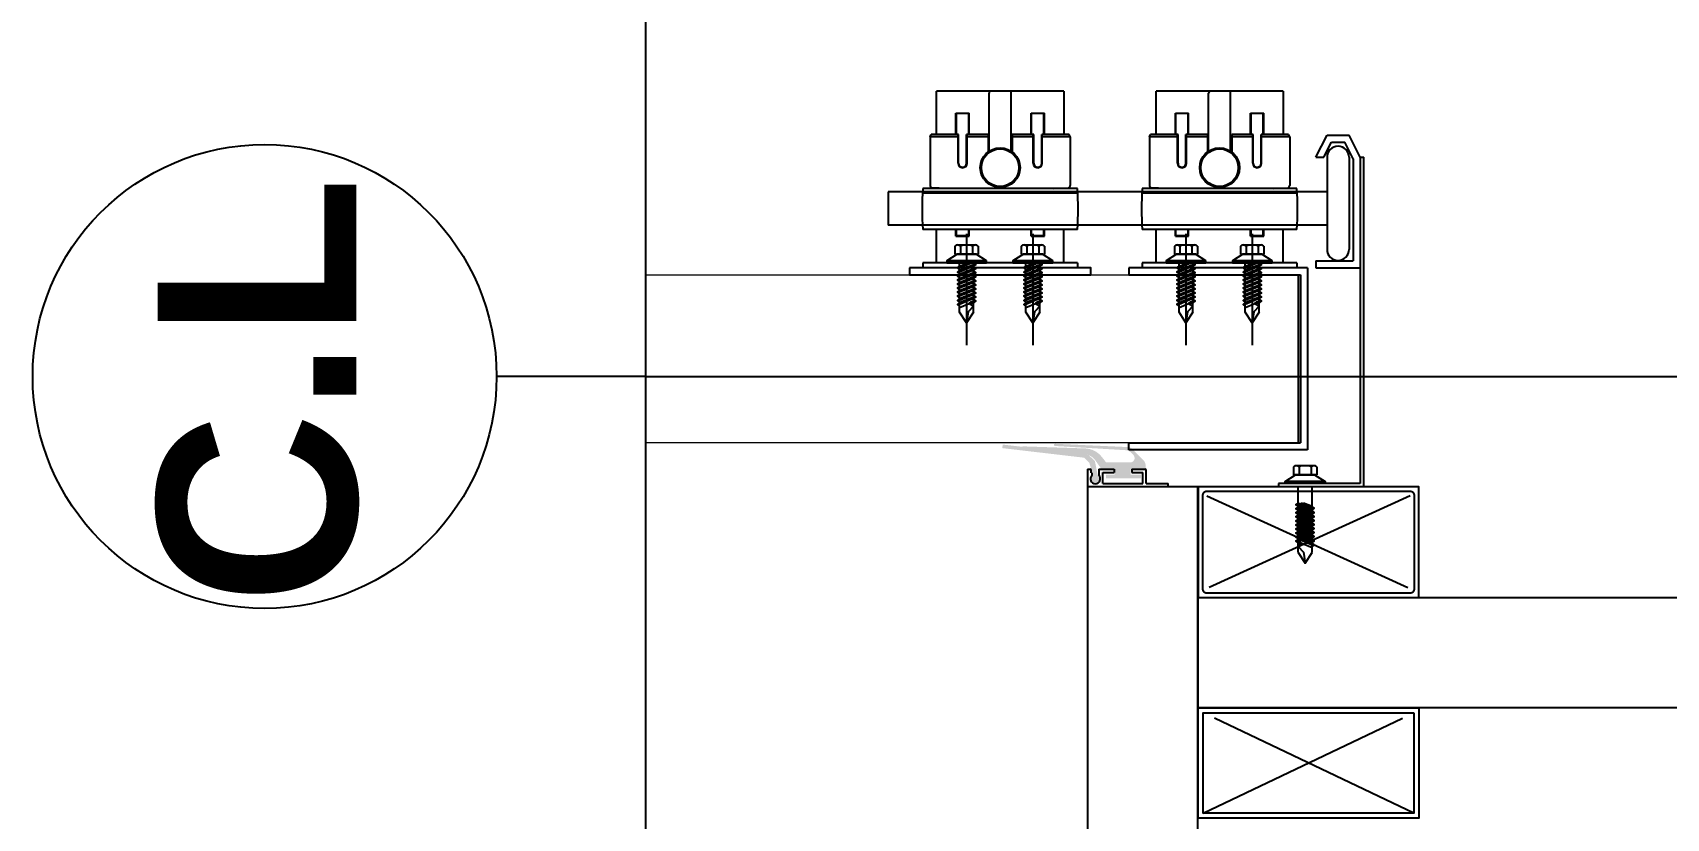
# Model space of a CAD drawing. Extents: x 300 to 49993, y 307 to 8617.
# Drawn here: x 28453 to 29192, y 1377 to 1733 of the extents above; entities that cross this region are included whole.
import ezdxf

# ---------------------------------------------------------------- set-up
doc = ezdxf.new("R2010")
doc.units = 0
doc.header["$LTSCALE"] = 400
doc.header["$MEASUREMENT"] = 0
for name, pattern in [('CEN', [62, 60, -1, 0, -1]), ('HID', [0.5, 0.25, -0.25]), ('XR-평면도$0$HID', [2, 1.1, -0.9]), ('XR-평면도$0$HIDDEN', [0.375, 0.25, -0.125])]:
    doc.linetypes.add(name, pattern=pattern)
for name, color, linetype in [('$RECOVER_210316183841-0', 7, 'CONTINUOUS'), ('0DOOR', 4, 'CONTINUOUS'), ('0OPEN', 1, 'HID'), ('0PANL', 6, 'CONTINUOUS'), ('0STL', 3, 'CONTINUOUS'), ('CEN', 1, 'CEN'), ('SYM', 7, 'CONTINUOUS')]:
    doc.layers.add(name, color=color, linetype=linetype)
doc.layers.add('K', color=161, linetype='CONTINUOUS', plot=False)
doc.styles.add('2020음성 1차', font='나눔고딕Bold.ttf')

# ---------------------------------------------------------------- blocks, each defined once
blk = doc.blocks.new('XR-평면도$0$$0$A$C3B9B04BD')
at = {"layer": '0OPEN'}
for p, q in [((47.7, -47.7), (2.3, 47.7)), ((47.7, 47.7), (2.3, -47.7))]:
    blk.add_line(p, q, dxfattribs=at)
at = {"layer": '0STL'}
for points in [[(0, -50), (50, -50), (50, 50), (0, 50)], [(2.3, -47.7), (47.7, -47.7), (47.7, 47.7), (2.3, 47.7)]]:
    blk.add_lwpolyline(points, close=True, dxfattribs=at)
blk = doc.blocks.new('XR-평면도$0$COLDSEAL')
at = {"layer": '0DOOR', "true_color": 0x939598}
h = blk.add_hatch(color=252, dxfattribs=at)
edge = h.paths.add_edge_path()
edge.add_line((33005235.45, -18005071.64), (33005235.29, -18005073.25))
edge.add_line((33005235.29, -18005073.25), (33005197.14, -18005068.92))
edge.add_arc((33005197.25, -18005067.93), 1, 226.91465, 263.53256, ccw=False)
edge.add_line((33005196.57, -18005068.66), (33005193.76, -18005066.04))
edge.add_arc((33005194.45, -18005065.31), 1, 190.8667, 226.91465, ccw=False)
edge.add_line((33005193.46, -18005065.49), (33005192.37, -18005059.8))
edge.add_arc((33005191.39, -18005059.99), 1, 10.8667, 49.21638)
edge.add_arc((33005193.35, -18005057.71), 2, 311.48591, 229.21638, ccw=False)
edge.add_line((33005194.67, -18005059.21), (33005194.93, -18005061.38))
edge.add_line((33005194.93, -18005061.38), (33005196.01, -18005064.78))
edge.add_arc((33005196.96, -18005064.47), 1, 197.71665, 223.78523)
edge.add_line((33005196.24, -18005065.16), (33005198.03, -18005067.02))
edge.add_arc((33005198.75, -18005066.33), 1, 223.78523, 263.31023)
edge.add_line((33005198.63, -18005067.33), (33005235.45, -18005071.64))
for points in [[(33005170.6, -18005063.93, 0.197399), (33005171.46, -18005066.04), (33005176.59, -18005071.22, 0.18871), (33005178.59, -18005072.11), (33005184.77, -18005072.39), (33005184.83, -18005071.02), (33005179.31, -18005070.69, -0.18871), (33005177.33, -18005069.77), (33005175.96, -18005068.35, -0.615818), (33005177.57, -18005065.16), (33005181.37, -18005065.16), (33005181.37, -18005062.16), (33005176.6, -18005062.16), (33005170.6, -18005062.16)], [(33005188.56, -18005057.98), (33005172.62, -18005057.98), (33005172.62, -18005059.66), (33005177.27, -18005059.66), (33005177.27, -18005062.16), (33005184.6, -18005062.16), (33005184.6, -18005059.66), (33005188.56, -18005059.66)], [(33005181.37, -18005065.16), (33005181.37, -18005062.16), (33005184.6, -18005062.16), (33005190.6, -18005062.16), (33005193.18, -18005065.9, 0.221798), (33005198.29, -18005068.9), (33005226.13, -18005071.52, -0.890519), (33005226.02, -18005072.46, -0.090217), (33005225.85, -18005072.43), (33005197.95, -18005071.5, -0.221798), (33005190.41, -18005067.67), (33005188.83, -18005065.65, 0.266432), (33005187.96, -18005065.16)], [(33005211.75, -18005072.63), (33005179.31, -18005070.69, -0.18343), (33005177.37, -18005069.82, 0.18343), (33005179.31, -18005070.69), (33005184.83, -18005071.02), (33005184.77, -18005072.39), (33005211.58, -18005073.6, 0.984406), (33005211.74, -18005072.63, -0.000575)]]:
    blk.add_hatch(color=252, dxfattribs=at).paths.add_polyline_path(points)
at = {"layer": '0DOOR', "color": 252, "true_color": 0x939598}
for p, q in [((33005160.38, -18005054.08), (33005196.88, -18005054.08)), ((33005160.38, -18005054.08), (33005160.38, -18005055.58)), ((33005170.38, -18005055.58), (33005160.38, -18005055.58)), ((33005170.38, -18005055.58), (33005170.38, -18005061.58)), ((33005189.88, -18005055.58), (33005171.88, -18005055.58)), ((33005171.88, -18005055.58), (33005171.88, -18005060.58)), ((33005174.93, -18005054.08), (33005196.88, -18005054.08)), ((33005189.88, -18005055.58), (33005189.88, -18005060.58)), ((33005189.88, -18005055.58), (33005189.88, -18005060.58)), ((33005196.88, -18005062.08), (33005196.88, -18005054.08)), ((33005176.88, -18005062.08), (33005170.88, -18005062.08)), ((33005176.88, -18005060.58), (33005171.88, -18005060.58)), ((33005176.88, -18005062.08), (33005176.88, -18005060.58)), ((33005184.88, -18005062.08), (33005184.88, -18005060.58)), ((33005189.88, -18005060.58), (33005184.88, -18005060.58)), ((33005191.78, -18005062.08), (33005184.88, -18005062.08)), ((33005191.78, -18005062.08), (33005191.78, -18005059.36)), ((33005194.88, -18005060.48), (33005194.88, -18005059.36)), ((33005194.88, -18005060.48), (33005194.88, -18005059.36)), ((33005195.28, -18005060.48), (33005194.88, -18005060.48)), ((33005195.28, -18005060.48), (33005194.88, -18005060.48)), ((33005195.28, -18005060.48), (33005195.28, -18005061.58)), ((33005196.88, -18005062.08), (33005195.78, -18005062.08))]:
    blk.add_line(p, q, dxfattribs=at)
for centre, radius, start, end in [((33005193.33, -18005057.73), 2.25, 313.54222, 226.45778), ((33005170.88, -18005061.58), 0.5, 180, 270), ((33005195.78, -18005061.58), 0.5, 180, 270), ((33005195.78, -18005061.58), 0.5, 180, 270)]:
    blk.add_arc(centre, radius, start, end, dxfattribs=at)

msp = doc.modelspace()

# ---------------------------------------------------------------- linework, layer by layer
at = {"layer": '0DOOR', "color": 7}
for p, q in [((28861.84, 1686.74), (28861.84, 1706.44)), ((28919.34, 1706.44), (28861.84, 1706.44)), ((28919.34, 1706.44), (28919.34, 1686.74)), ((28961.15, 1686.74), (28961.15, 1706.44)), ((29018.65, 1706.44), (28961.15, 1706.44)), ((29018.65, 1706.44), (29018.65, 1686.74)), ((28858.84, 1685.74), (28859.31, 1686.74)), ((28871.79, 1686.74), (28859.31, 1686.74)), ((28885.09, 1686.74), (28875.39, 1686.74)), ((28885.09, 1686.74), (28885.09, 1678.86)), ((28896.09, 1686.74), (28896.09, 1678.86)), ((28905.79, 1686.74), (28896.09, 1686.74)), ((28921.87, 1686.74), (28909.39, 1686.74)), ((28922.34, 1685.74), (28921.87, 1686.74)), ((28958.15, 1685.74), (28958.62, 1686.74)), ((28971.1, 1686.74), (28958.62, 1686.74)), ((28984.4, 1686.74), (28974.7, 1686.74)), ((28984.4, 1686.74), (28984.4, 1678.86)), ((28995.4, 1686.74), (28995.4, 1678.86)), ((29005.1, 1686.74), (28995.4, 1686.74)), ((29021.18, 1686.74), (29008.7, 1686.74)), ((29021.65, 1685.74), (29021.18, 1686.74)), ((28858.84, 1685.74), (28858.84, 1663.65)), ((28871.79, 1685.74), (28858.84, 1685.74)), ((28885.09, 1685.74), (28875.39, 1685.74)), ((28905.79, 1685.74), (28896.09, 1685.74)), ((28922.34, 1685.74), (28909.39, 1685.74)), ((28922.34, 1685.74), (28922.34, 1663.65)), ((28958.15, 1685.74), (28958.15, 1663.65)), ((28971.1, 1685.74), (28958.15, 1685.74)), ((28984.4, 1685.74), (28974.7, 1685.74)), ((29005.1, 1685.74), (28995.4, 1685.74)), ((29021.65, 1685.74), (29008.7, 1685.74)), ((29021.65, 1685.74), (29021.65, 1663.65)), ((28925.59, 1662.24), (28855.59, 1662.24)), ((28866.26, 1662.24), (28859.59, 1662.68)), ((28861.84, 1662.36), (28861.84, 1662.24)), ((28914.92, 1662.24), (28921.58, 1662.68)), ((28919.34, 1662.36), (28919.34, 1662.24)), ((29024.9, 1662.24), (28954.9, 1662.24)), ((28965.57, 1662.24), (28958.9, 1662.68)), ((28961.15, 1662.36), (28961.15, 1662.24)), ((29014.23, 1662.24), (29020.89, 1662.68)), ((29018.65, 1662.36), (29018.65, 1662.24)), ((28925.59, 1643.74), (28855.59, 1643.74)), ((28861.84, 1628.74), (28861.84, 1643.74)), ((28919.34, 1628.74), (28919.34, 1643.74)), ((29024.9, 1643.74), (28954.9, 1643.74)), ((28961.15, 1628.74), (28961.15, 1643.74)), ((29018.65, 1628.74), (29018.65, 1643.74)), ((28925.59, 1628.74), (28855.59, 1628.74)), ((28855.59, 1628.74), (28855.59, 1626.44)), ((28925.59, 1628.74), (28925.59, 1626.44)), ((29024.9, 1628.74), (28954.9, 1628.74)), ((28954.9, 1628.74), (28954.9, 1626.44)), ((29024.9, 1628.74), (29024.9, 1626.44)), ((28925.59, 1626.44), (28855.59, 1626.44)), ((29024.9, 1626.44), (28954.9, 1626.44))]:
    msp.add_line(p, q, dxfattribs=at)
at = {"layer": '0DOOR', "color": 0}
for p, q in [((28885.59, 1679.22), (28885.59, 1705.44)), ((28894.59, 1706.44), (28886.59, 1706.44)), ((28895.59, 1679.22), (28895.59, 1705.44)), ((28984.9, 1679.22), (28984.9, 1705.44)), ((28993.9, 1706.44), (28985.9, 1706.44)), ((28994.9, 1679.22), (28994.9, 1705.44))]:
    msp.add_line(p, q, dxfattribs=at)
at = {"layer": '0DOOR', "color": 1, "linetype": 'XR-평면도$0$HID'}
for p, q in [((28870.59, 1686.74), (28870.59, 1696.44)), ((28870.59, 1696.44), (28876.59, 1696.44)), ((28870.84, 1686.74), (28870.84, 1696.19)), ((28876.34, 1696.19), (28870.84, 1696.19)), ((28876.34, 1686.74), (28876.34, 1696.19)), ((28876.59, 1686.74), (28876.59, 1696.44)), ((28904.59, 1686.74), (28904.59, 1696.44)), ((28904.59, 1696.44), (28910.59, 1696.44)), ((28904.84, 1686.74), (28904.84, 1696.19)), ((28910.34, 1696.19), (28904.84, 1696.19)), ((28910.34, 1686.74), (28910.34, 1696.19)), ((28910.59, 1686.74), (28910.59, 1696.44)), ((28969.9, 1686.74), (28969.9, 1696.44)), ((28969.9, 1696.44), (28975.9, 1696.44)), ((28970.15, 1686.74), (28970.15, 1696.19)), ((28975.65, 1696.19), (28970.15, 1696.19)), ((28975.65, 1686.74), (28975.65, 1696.19)), ((28975.9, 1686.74), (28975.9, 1696.44)), ((29003.9, 1686.74), (29003.9, 1696.44)), ((29003.9, 1696.44), (29009.9, 1696.44)), ((29004.15, 1686.74), (29004.15, 1696.19)), ((29009.65, 1696.19), (29004.15, 1696.19)), ((29009.65, 1686.74), (29009.65, 1696.19)), ((29009.9, 1686.74), (29009.9, 1696.44)), ((28925.71, 1660.24), (28855.46, 1660.24)), ((29025.02, 1660.24), (28954.78, 1660.24)), ((28925.71, 1645.74), (28855.46, 1645.74)), ((28870.59, 1640.74), (28870.59, 1643.74)), ((28870.84, 1640.99), (28870.84, 1643.74)), ((28876.34, 1640.99), (28876.34, 1643.74)), ((28876.59, 1640.74), (28876.59, 1643.74)), ((28904.59, 1640.74), (28904.59, 1643.74)), ((28904.84, 1640.99), (28904.84, 1643.74)), ((28910.34, 1640.99), (28910.34, 1643.74)), ((28910.59, 1640.74), (28910.59, 1643.74)), ((29025.02, 1645.74), (28954.78, 1645.74)), ((28969.9, 1640.74), (28969.9, 1643.74)), ((28970.15, 1640.99), (28970.15, 1643.74)), ((28975.65, 1640.99), (28975.65, 1643.74)), ((28975.9, 1640.74), (28975.9, 1643.74)), ((29003.9, 1640.74), (29003.9, 1643.74)), ((29004.15, 1640.99), (29004.15, 1643.74)), ((29009.65, 1640.99), (29009.65, 1643.74)), ((29009.9, 1640.74), (29009.9, 1643.74)), ((28870.59, 1640.74), (28876.59, 1640.74)), ((28870.84, 1640.99), (28876.34, 1640.99)), ((28904.59, 1640.74), (28910.59, 1640.74)), ((28904.84, 1640.99), (28910.34, 1640.99)), ((28969.9, 1640.74), (28975.9, 1640.74)), ((28970.15, 1640.99), (28975.65, 1640.99)), ((29003.9, 1640.74), (29009.9, 1640.74)), ((29004.15, 1640.99), (29009.65, 1640.99))]:
    msp.add_line(p, q, dxfattribs=at)
at = {"layer": '0DOOR', "color": 2}
for p, q in [((28871.59, 1673.74), (28871.59, 1686.74)), ((28871.79, 1673.74), (28871.79, 1686.74)), ((28875.39, 1673.74), (28875.39, 1686.74)), ((28875.59, 1673.74), (28875.59, 1686.74)), ((28905.59, 1673.74), (28905.59, 1686.74)), ((28905.79, 1673.74), (28905.79, 1686.74)), ((28909.39, 1673.74), (28909.39, 1686.74)), ((28909.59, 1673.74), (28909.59, 1686.74)), ((28970.9, 1673.74), (28970.9, 1686.74)), ((28971.1, 1673.74), (28971.1, 1686.74)), ((28974.7, 1673.74), (28974.7, 1686.74)), ((28974.9, 1673.74), (28974.9, 1686.74)), ((29004.9, 1673.74), (29004.9, 1686.74)), ((29005.1, 1673.74), (29005.1, 1686.74)), ((29008.7, 1673.74), (29008.7, 1686.74)), ((29008.9, 1673.74), (29008.9, 1686.74))]:
    msp.add_line(p, q, dxfattribs=at)
at = {"layer": '0DOOR', "color": 4}
for p, q in [((29038.55, 1676.44), (29038.55, 1634.74)), ((29048.55, 1676.44), (29048.55, 1634.74)), ((28855.49, 1660.74), (28839.92, 1660.74)), ((28839.92, 1660.74), (28839.92, 1645.74)), ((28954.8, 1660.74), (28925.68, 1660.74)), ((29038.55, 1660.74), (29024.99, 1660.74)), ((28855.46, 1645.74), (28839.92, 1645.74)), ((28954.78, 1645.74), (28925.71, 1645.74)), ((29038.55, 1645.74), (29025.02, 1645.74)), ((29025.55, 1623.24), (29025.55, 1547.24))]:
    msp.add_line(p, q, dxfattribs=at)
at = {"layer": '0DOOR', "color": 3, "linetype": 'XR-평면도$0$HIDDEN'}
for p, q in [((28925.68, 1660.74), (28855.49, 1660.74)), ((29024.99, 1660.74), (28954.8, 1660.74)), ((28925.71, 1645.74), (28855.46, 1645.74)), ((29025.02, 1645.74), (28954.78, 1645.74))]:
    msp.add_line(p, q, dxfattribs=at)
at = {"layer": '0DOOR'}
for p, q in [((28875.39, 1641.74), (28875.39, 1591.39)), ((28905.39, 1641.74), (28905.39, 1591.39)), ((28974.7, 1641.74), (28974.7, 1591.39)), ((29004.7, 1641.74), (29004.7, 1591.39)), ((28870.14, 1636.24), (28870.14, 1632.54)), ((28871.32, 1636.74), (28879.46, 1636.74)), ((28872.67, 1636.24), (28872.67, 1632.54)), ((28878.1, 1636.24), (28878.1, 1632.54)), ((28880.64, 1636.24), (28880.64, 1632.54)), ((28900.14, 1636.24), (28900.14, 1632.54)), ((28901.32, 1636.74), (28909.46, 1636.74)), ((28902.67, 1636.24), (28902.67, 1632.54)), ((28908.1, 1636.24), (28908.1, 1632.54)), ((28910.64, 1636.24), (28910.64, 1632.54)), ((28969.45, 1636.24), (28969.45, 1632.54)), ((28970.63, 1636.74), (28978.77, 1636.74)), ((28971.98, 1636.24), (28971.98, 1632.54)), ((28977.41, 1636.24), (28977.41, 1632.54)), ((28979.95, 1636.24), (28979.95, 1632.54)), ((28999.45, 1636.24), (28999.45, 1632.54)), ((29000.63, 1636.74), (29008.77, 1636.74)), ((29001.98, 1636.24), (29001.98, 1632.54)), ((29007.41, 1636.24), (29007.41, 1632.54)), ((29009.95, 1636.24), (29009.95, 1632.54)), ((28870.14, 1632.54), (28880.64, 1632.54)), ((28872.24, 1627.15), (28872.24, 1628.74)), ((28878.54, 1627.93), (28878.54, 1628.74)), ((28878.54, 1626.09), (28878.54, 1627.12)), ((28900.14, 1632.54), (28910.64, 1632.54)), ((28902.24, 1627.15), (28902.24, 1628.74)), ((28908.54, 1627.93), (28908.54, 1628.74)), ((28908.54, 1626.09), (28908.54, 1627.12)), ((28969.45, 1632.54), (28979.95, 1632.54)), ((28971.55, 1627.15), (28971.55, 1628.74)), ((28977.85, 1627.93), (28977.85, 1628.74)), ((28977.85, 1626.09), (28977.85, 1627.12)), ((28999.45, 1632.54), (29009.95, 1632.54)), ((29001.55, 1627.15), (29001.55, 1628.74)), ((29007.85, 1627.93), (29007.85, 1628.74)), ((29007.85, 1626.09), (29007.85, 1627.12)), ((28872.24, 1625.31), (28872.24, 1626.34)), ((28872.24, 1623.48), (28872.24, 1624.51)), ((28872.24, 1621.65), (28872.24, 1622.67)), ((28872.24, 1619.81), (28872.24, 1620.84)), ((28878.54, 1624.26), (28878.54, 1625.29)), ((28878.54, 1622.43), (28878.54, 1623.46)), ((28878.54, 1620.59), (28878.54, 1621.62)), ((28878.54, 1618.76), (28878.54, 1619.79)), ((28902.24, 1625.31), (28902.24, 1626.34)), ((28902.24, 1623.48), (28902.24, 1624.51)), ((28902.24, 1621.65), (28902.24, 1622.67)), ((28902.24, 1619.81), (28902.24, 1620.84)), ((28908.54, 1624.26), (28908.54, 1625.29)), ((28908.54, 1622.43), (28908.54, 1623.46)), ((28908.54, 1620.59), (28908.54, 1621.62)), ((28908.54, 1618.76), (28908.54, 1619.79)), ((28971.55, 1625.31), (28971.55, 1626.34)), ((28971.55, 1623.48), (28971.55, 1624.51)), ((28971.55, 1621.65), (28971.55, 1622.67)), ((28971.55, 1619.81), (28971.55, 1620.84)), ((28977.85, 1624.26), (28977.85, 1625.29)), ((28977.85, 1622.43), (28977.85, 1623.46)), ((28977.85, 1620.59), (28977.85, 1621.62)), ((28977.85, 1618.76), (28977.85, 1619.79)), ((29001.55, 1625.31), (29001.55, 1626.34)), ((29001.55, 1623.48), (29001.55, 1624.51)), ((29001.55, 1621.65), (29001.55, 1622.67)), ((29001.55, 1619.81), (29001.55, 1620.84)), ((29007.85, 1624.26), (29007.85, 1625.29)), ((29007.85, 1622.43), (29007.85, 1623.46)), ((29007.85, 1620.59), (29007.85, 1621.62)), ((29007.85, 1618.76), (29007.85, 1619.79)), ((28872.24, 1617.98), (28872.24, 1619.01)), ((28872.24, 1616.15), (28872.24, 1617.18)), ((28872.24, 1614.31), (28872.24, 1615.34)), ((28872.24, 1612.48), (28872.24, 1613.51)), ((28878.54, 1616.93), (28878.54, 1617.96)), ((28878.54, 1615.09), (28878.54, 1616.12)), ((28878.54, 1613.26), (28878.54, 1614.29)), ((28878.54, 1611.43), (28878.54, 1612.46)), ((28902.24, 1617.98), (28902.24, 1619.01)), ((28902.24, 1616.15), (28902.24, 1617.18)), ((28902.24, 1614.31), (28902.24, 1615.34)), ((28902.24, 1612.48), (28902.24, 1613.51)), ((28908.54, 1616.93), (28908.54, 1617.96)), ((28908.54, 1615.09), (28908.54, 1616.12)), ((28908.54, 1613.26), (28908.54, 1614.29)), ((28908.54, 1611.43), (28908.54, 1612.46)), ((28971.55, 1617.98), (28971.55, 1619.01)), ((28971.55, 1616.15), (28971.55, 1617.18)), ((28971.55, 1614.31), (28971.55, 1615.34)), ((28971.55, 1612.48), (28971.55, 1613.51)), ((28977.85, 1616.93), (28977.85, 1617.96)), ((28977.85, 1615.09), (28977.85, 1616.12)), ((28977.85, 1613.26), (28977.85, 1614.29)), ((28977.85, 1611.43), (28977.85, 1612.46)), ((29001.55, 1617.98), (29001.55, 1619.01)), ((29001.55, 1616.15), (29001.55, 1617.18)), ((29001.55, 1614.31), (29001.55, 1615.34)), ((29001.55, 1612.48), (29001.55, 1613.51)), ((29007.85, 1616.93), (29007.85, 1617.96)), ((29007.85, 1615.09), (29007.85, 1616.12)), ((29007.85, 1613.26), (29007.85, 1614.29)), ((29007.85, 1611.43), (29007.85, 1612.46)), ((28872.24, 1610.65), (28872.24, 1611.68)), ((28872.24, 1606.37), (28872.24, 1609.84)), ((28878.54, 1606.37), (28878.54, 1610.62)), ((28902.24, 1610.65), (28902.24, 1611.68)), ((28902.24, 1606.37), (28902.24, 1609.84)), ((28908.54, 1606.37), (28908.54, 1610.62)), ((28971.55, 1610.65), (28971.55, 1611.68)), ((28971.55, 1606.37), (28971.55, 1609.84)), ((28977.85, 1606.37), (28977.85, 1610.62)), ((29001.55, 1610.65), (29001.55, 1611.68)), ((29001.55, 1606.37), (29001.55, 1609.84)), ((29007.85, 1606.37), (29007.85, 1610.62)), ((29023.4, 1536.34), (29023.4, 1532.64)), ((29033.9, 1532.64), (29023.4, 1532.64)), ((29032.72, 1536.84), (29024.58, 1536.84)), ((29025.93, 1536.34), (29025.93, 1532.64)), ((29031.36, 1536.34), (29031.36, 1532.64)), ((29033.9, 1536.34), (29033.9, 1532.64)), ((29025.5, 1519.15), (29025.5, 1527.24)), ((29031.8, 1518.37), (29031.8, 1527.24)), ((29025.5, 1517.31), (29025.5, 1518.34)), ((29025.5, 1515.48), (29025.5, 1516.51)), ((29031.8, 1516.53), (29031.8, 1517.56)), ((29025.5, 1513.65), (29025.5, 1514.68)), ((29025.5, 1511.81), (29025.5, 1512.84)), ((29025.5, 1509.98), (29025.5, 1511.01)), ((29025.5, 1508.15), (29025.5, 1509.18)), ((29031.8, 1514.7), (29031.8, 1515.73)), ((29031.8, 1512.87), (29031.8, 1513.9)), ((29031.8, 1511.03), (29031.8, 1512.06)), ((29031.8, 1509.2), (29031.8, 1510.23)), ((29025.5, 1506.32), (29025.5, 1507.34)), ((29025.5, 1504.48), (29025.5, 1505.51)), ((29025.5, 1502.65), (29025.5, 1503.68)), ((29025.5, 1497.59), (29025.5, 1501.85)), ((29031.8, 1507.37), (29031.8, 1508.4)), ((29031.8, 1505.54), (29031.8, 1506.56)), ((29031.8, 1503.7), (29031.8, 1504.73)), ((29031.8, 1501.87), (29031.8, 1502.9)), ((29031.8, 1497.59), (29031.8, 1501.07))]:
    msp.add_line(p, q, dxfattribs=at)
at = {"layer": '0DOOR', "color": 10}
for p, q in [((28871.24, 1626.34), (28877.14, 1628.74)), ((28871.24, 1624.51), (28879.54, 1627.93)), ((28871.24, 1624.51), (28879.54, 1627.93)), ((28901.24, 1626.34), (28907.14, 1628.74)), ((28901.24, 1624.51), (28909.54, 1627.93)), ((28901.24, 1624.51), (28909.54, 1627.93)), ((28970.55, 1626.34), (28976.45, 1628.74)), ((28970.55, 1624.51), (28978.85, 1627.93)), ((28970.55, 1624.51), (28978.85, 1627.93)), ((29000.55, 1626.34), (29006.45, 1628.74)), ((29000.55, 1624.51), (29008.85, 1627.93)), ((29000.55, 1624.51), (29008.85, 1627.93)), ((28871.24, 1622.67), (28879.54, 1626.09)), ((28871.24, 1622.67), (28879.54, 1626.09)), ((28871.24, 1620.84), (28879.54, 1624.26)), ((28871.24, 1620.84), (28879.54, 1624.26)), ((28871.24, 1619.01), (28879.54, 1622.43)), ((28871.24, 1619.01), (28879.54, 1622.43)), ((28871.24, 1617.18), (28879.54, 1620.59)), ((28871.24, 1617.18), (28879.54, 1620.59)), ((28901.24, 1622.67), (28909.54, 1626.09)), ((28901.24, 1622.67), (28909.54, 1626.09)), ((28901.24, 1620.84), (28909.54, 1624.26)), ((28901.24, 1620.84), (28909.54, 1624.26)), ((28901.24, 1619.01), (28909.54, 1622.43)), ((28901.24, 1619.01), (28909.54, 1622.43)), ((28901.24, 1617.18), (28909.54, 1620.59)), ((28901.24, 1617.18), (28909.54, 1620.59)), ((28970.55, 1622.67), (28978.85, 1626.09)), ((28970.55, 1622.67), (28978.85, 1626.09)), ((28970.55, 1620.84), (28978.85, 1624.26)), ((28970.55, 1620.84), (28978.85, 1624.26)), ((28970.55, 1619.01), (28978.85, 1622.43)), ((28970.55, 1619.01), (28978.85, 1622.43)), ((28970.55, 1617.18), (28978.85, 1620.59)), ((28970.55, 1617.18), (28978.85, 1620.59)), ((29000.55, 1622.67), (29008.85, 1626.09)), ((29000.55, 1622.67), (29008.85, 1626.09)), ((29000.55, 1620.84), (29008.85, 1624.26)), ((29000.55, 1620.84), (29008.85, 1624.26)), ((29000.55, 1619.01), (29008.85, 1622.43)), ((29000.55, 1619.01), (29008.85, 1622.43)), ((29000.55, 1617.18), (29008.85, 1620.59)), ((29000.55, 1617.18), (29008.85, 1620.59)), ((28871.24, 1615.34), (28879.54, 1618.76)), ((28871.24, 1615.34), (28879.54, 1618.76)), ((28871.24, 1613.51), (28879.54, 1616.93)), ((28871.24, 1613.51), (28879.54, 1616.93)), ((28871.24, 1611.68), (28879.54, 1615.09)), ((28871.24, 1611.68), (28879.54, 1615.09)), ((28871.24, 1609.84), (28879.54, 1613.26)), ((28871.24, 1609.84), (28879.54, 1613.26)), ((28901.24, 1615.34), (28909.54, 1618.76)), ((28901.24, 1615.34), (28909.54, 1618.76)), ((28901.24, 1613.51), (28909.54, 1616.93)), ((28901.24, 1613.51), (28909.54, 1616.93)), ((28901.24, 1611.68), (28909.54, 1615.09)), ((28901.24, 1611.68), (28909.54, 1615.09)), ((28901.24, 1609.84), (28909.54, 1613.26)), ((28901.24, 1609.84), (28909.54, 1613.26)), ((28970.55, 1615.34), (28978.85, 1618.76)), ((28970.55, 1615.34), (28978.85, 1618.76)), ((28970.55, 1613.51), (28978.85, 1616.93)), ((28970.55, 1613.51), (28978.85, 1616.93)), ((28970.55, 1611.68), (28978.85, 1615.09)), ((28970.55, 1611.68), (28978.85, 1615.09)), ((28970.55, 1609.84), (28978.85, 1613.26)), ((28970.55, 1609.84), (28978.85, 1613.26)), ((29000.55, 1615.34), (29008.85, 1618.76)), ((29000.55, 1615.34), (29008.85, 1618.76)), ((29000.55, 1613.51), (29008.85, 1616.93)), ((29000.55, 1613.51), (29008.85, 1616.93)), ((29000.55, 1611.68), (29008.85, 1615.09)), ((29000.55, 1611.68), (29008.85, 1615.09)), ((29000.55, 1609.84), (29008.85, 1613.26)), ((29000.55, 1609.84), (29008.85, 1613.26)), ((28876.53, 1610.19), (28879.54, 1611.43)), ((28876.53, 1610.19), (28879.54, 1611.43)), ((28906.53, 1610.19), (28909.54, 1611.43)), ((28906.53, 1610.19), (28909.54, 1611.43)), ((28975.84, 1610.19), (28978.85, 1611.43)), ((28975.84, 1610.19), (28978.85, 1611.43)), ((29005.84, 1610.19), (29008.85, 1611.43)), ((29005.84, 1610.19), (29008.85, 1611.43)), ((29032.8, 1515.73), (29024.5, 1519.15)), ((29032.8, 1515.73), (29024.5, 1519.15)), ((29032.8, 1513.9), (29024.5, 1517.31)), ((29032.8, 1513.9), (29024.5, 1517.31)), ((29032.8, 1517.56), (29026.89, 1519.96)), ((29032.8, 1512.06), (29024.5, 1515.48)), ((29032.8, 1512.06), (29024.5, 1515.48)), ((29032.8, 1510.23), (29024.5, 1513.65)), ((29032.8, 1510.23), (29024.5, 1513.65)), ((29032.8, 1508.4), (29024.5, 1511.81)), ((29032.8, 1508.4), (29024.5, 1511.81)), ((29032.8, 1506.56), (29024.5, 1509.98)), ((29032.8, 1506.56), (29024.5, 1509.98)), ((29032.8, 1504.73), (29024.5, 1508.15)), ((29032.8, 1504.73), (29024.5, 1508.15)), ((29032.8, 1502.9), (29024.5, 1506.32)), ((29032.8, 1502.9), (29024.5, 1506.32)), ((29032.8, 1501.07), (29024.5, 1504.48)), ((29032.8, 1501.07), (29024.5, 1504.48)), ((29027.51, 1501.41), (29024.5, 1502.65)), ((29027.51, 1501.41), (29024.5, 1502.65))]:
    msp.add_line(p, q, dxfattribs=at)
at = {"layer": '0DOOR', "lineweight": 0}
for p, q in [((28730.14, 1623.24), (29025.55, 1623.24)), ((29025.55, 1547.24), (28730.14, 1547.24))]:
    msp.add_line(p, q, dxfattribs=at)
at = {"layer": '0DOOR', "elevation": 0}
for points in [[(28879.69, 1632.54), (28871.09, 1632.54), (28866.39, 1629.54), (28884.39, 1629.54)], [(28884.39, 1629.54), (28866.39, 1629.54), (28866.39, 1628.74), (28884.39, 1628.74)], [(28879.54, 1627.93), (28878.54, 1627.12), (28872.24, 1624.51), (28871.24, 1624.51), (28872.24, 1625.31), (28878.54, 1627.93)], [(28909.69, 1632.54), (28901.09, 1632.54), (28896.39, 1629.54), (28914.39, 1629.54)], [(28914.39, 1629.54), (28896.39, 1629.54), (28896.39, 1628.74), (28914.39, 1628.74)], [(28909.54, 1627.93), (28908.54, 1627.12), (28902.24, 1624.51), (28901.24, 1624.51), (28902.24, 1625.31), (28908.54, 1627.93)], [(28979, 1632.54), (28970.4, 1632.54), (28965.7, 1629.54), (28983.7, 1629.54)], [(28983.7, 1629.54), (28965.7, 1629.54), (28965.7, 1628.74), (28983.7, 1628.74)], [(28978.85, 1627.93), (28977.85, 1627.12), (28971.55, 1624.51), (28970.55, 1624.51), (28971.55, 1625.31), (28977.85, 1627.93)], [(29009, 1632.54), (29000.4, 1632.54), (28995.7, 1629.54), (29013.7, 1629.54)], [(29013.7, 1629.54), (28995.7, 1629.54), (28995.7, 1628.74), (29013.7, 1628.74)], [(29008.85, 1627.93), (29007.85, 1627.12), (29001.55, 1624.51), (29000.55, 1624.51), (29001.55, 1625.31), (29007.85, 1627.93)], [(28879.54, 1626.09), (28878.54, 1625.29), (28872.24, 1622.67), (28871.24, 1622.67), (28872.24, 1623.48), (28878.54, 1626.09)], [(28879.54, 1624.26), (28878.54, 1623.46), (28872.24, 1620.84), (28871.24, 1620.84), (28872.24, 1621.65), (28878.54, 1624.26)], [(28879.54, 1622.43), (28878.54, 1621.62), (28872.24, 1619.01), (28871.24, 1619.01), (28872.24, 1619.81), (28878.54, 1622.43)], [(28879.54, 1620.59), (28878.54, 1619.79), (28872.24, 1617.18), (28871.24, 1617.18), (28872.24, 1617.98), (28878.54, 1620.59)], [(28909.54, 1626.09), (28908.54, 1625.29), (28902.24, 1622.67), (28901.24, 1622.67), (28902.24, 1623.48), (28908.54, 1626.09)], [(28909.54, 1624.26), (28908.54, 1623.46), (28902.24, 1620.84), (28901.24, 1620.84), (28902.24, 1621.65), (28908.54, 1624.26)], [(28909.54, 1622.43), (28908.54, 1621.62), (28902.24, 1619.01), (28901.24, 1619.01), (28902.24, 1619.81), (28908.54, 1622.43)], [(28909.54, 1620.59), (28908.54, 1619.79), (28902.24, 1617.18), (28901.24, 1617.18), (28902.24, 1617.98), (28908.54, 1620.59)], [(28978.85, 1626.09), (28977.85, 1625.29), (28971.55, 1622.67), (28970.55, 1622.67), (28971.55, 1623.48), (28977.85, 1626.09)], [(28978.85, 1624.26), (28977.85, 1623.46), (28971.55, 1620.84), (28970.55, 1620.84), (28971.55, 1621.65), (28977.85, 1624.26)], [(28978.85, 1622.43), (28977.85, 1621.62), (28971.55, 1619.01), (28970.55, 1619.01), (28971.55, 1619.81), (28977.85, 1622.43)], [(28978.85, 1620.59), (28977.85, 1619.79), (28971.55, 1617.18), (28970.55, 1617.18), (28971.55, 1617.98), (28977.85, 1620.59)], [(29008.85, 1626.09), (29007.85, 1625.29), (29001.55, 1622.67), (29000.55, 1622.67), (29001.55, 1623.48), (29007.85, 1626.09)], [(29008.85, 1624.26), (29007.85, 1623.46), (29001.55, 1620.84), (29000.55, 1620.84), (29001.55, 1621.65), (29007.85, 1624.26)], [(29008.85, 1622.43), (29007.85, 1621.62), (29001.55, 1619.01), (29000.55, 1619.01), (29001.55, 1619.81), (29007.85, 1622.43)], [(29008.85, 1620.59), (29007.85, 1619.79), (29001.55, 1617.18), (29000.55, 1617.18), (29001.55, 1617.98), (29007.85, 1620.59)], [(28879.54, 1618.76), (28878.54, 1617.96), (28872.24, 1615.34), (28871.24, 1615.34), (28872.24, 1616.15), (28878.54, 1618.76)], [(28879.54, 1616.93), (28878.54, 1616.12), (28872.24, 1613.51), (28871.24, 1613.51), (28872.24, 1614.31), (28878.54, 1616.93)], [(28879.54, 1615.09), (28878.54, 1614.29), (28872.24, 1611.68), (28871.24, 1611.68), (28872.24, 1612.48), (28878.54, 1615.09)], [(28879.54, 1613.26), (28878.54, 1612.46), (28872.24, 1609.84), (28871.24, 1609.84), (28872.24, 1610.65), (28878.54, 1613.26)], [(28909.54, 1618.76), (28908.54, 1617.96), (28902.24, 1615.34), (28901.24, 1615.34), (28902.24, 1616.15), (28908.54, 1618.76)], [(28909.54, 1616.93), (28908.54, 1616.12), (28902.24, 1613.51), (28901.24, 1613.51), (28902.24, 1614.31), (28908.54, 1616.93)], [(28909.54, 1615.09), (28908.54, 1614.29), (28902.24, 1611.68), (28901.24, 1611.68), (28902.24, 1612.48), (28908.54, 1615.09)], [(28909.54, 1613.26), (28908.54, 1612.46), (28902.24, 1609.84), (28901.24, 1609.84), (28902.24, 1610.65), (28908.54, 1613.26)], [(28978.85, 1618.76), (28977.85, 1617.96), (28971.55, 1615.34), (28970.55, 1615.34), (28971.55, 1616.15), (28977.85, 1618.76)], [(28978.85, 1616.93), (28977.85, 1616.12), (28971.55, 1613.51), (28970.55, 1613.51), (28971.55, 1614.31), (28977.85, 1616.93)], [(28978.85, 1615.09), (28977.85, 1614.29), (28971.55, 1611.68), (28970.55, 1611.68), (28971.55, 1612.48), (28977.85, 1615.09)], [(28978.85, 1613.26), (28977.85, 1612.46), (28971.55, 1609.84), (28970.55, 1609.84), (28971.55, 1610.65), (28977.85, 1613.26)], [(29008.85, 1618.76), (29007.85, 1617.96), (29001.55, 1615.34), (29000.55, 1615.34), (29001.55, 1616.15), (29007.85, 1618.76)], [(29008.85, 1616.93), (29007.85, 1616.12), (29001.55, 1613.51), (29000.55, 1613.51), (29001.55, 1614.31), (29007.85, 1616.93)], [(29008.85, 1615.09), (29007.85, 1614.29), (29001.55, 1611.68), (29000.55, 1611.68), (29001.55, 1612.48), (29007.85, 1615.09)], [(29008.85, 1613.26), (29007.85, 1612.46), (29001.55, 1609.84), (29000.55, 1609.84), (29001.55, 1610.65), (29007.85, 1613.26)], [(28879.54, 1611.43), (28878.54, 1610.62), (28877.53, 1610.19), (28876.53, 1610.19), (28877.53, 1610.99), (28878.54, 1611.43)], [(28909.54, 1611.43), (28908.54, 1610.62), (28907.53, 1610.19), (28906.53, 1610.19), (28907.53, 1610.99), (28908.54, 1611.43)], [(28978.85, 1611.43), (28977.85, 1610.62), (28976.84, 1610.19), (28975.84, 1610.19), (28976.84, 1610.99), (28977.85, 1611.43)], [(29008.85, 1611.43), (29007.85, 1610.62), (29006.84, 1610.19), (29005.84, 1610.19), (29006.84, 1610.99), (29007.85, 1611.43)], [(29024.35, 1532.64), (29032.95, 1532.64), (29037.65, 1529.64), (29019.65, 1529.64)], [(29019.65, 1529.64), (29037.65, 1529.64), (29037.65, 1528.84), (29019.65, 1528.84)], [(29024.5, 1519.15), (29025.5, 1518.34), (29031.8, 1515.73), (29032.8, 1515.73), (29031.8, 1516.53), (29025.5, 1519.15)], [(29024.5, 1517.31), (29025.5, 1516.51), (29031.8, 1513.9), (29032.8, 1513.9), (29031.8, 1514.7), (29025.5, 1517.31)], [(29024.5, 1515.48), (29025.5, 1514.68), (29031.8, 1512.06), (29032.8, 1512.06), (29031.8, 1512.87), (29025.5, 1515.48)], [(29024.5, 1513.65), (29025.5, 1512.84), (29031.8, 1510.23), (29032.8, 1510.23), (29031.8, 1511.03), (29025.5, 1513.65)], [(29024.5, 1511.81), (29025.5, 1511.01), (29031.8, 1508.4), (29032.8, 1508.4), (29031.8, 1509.2), (29025.5, 1511.81)], [(29024.5, 1509.98), (29025.5, 1509.18), (29031.8, 1506.56), (29032.8, 1506.56), (29031.8, 1507.37), (29025.5, 1509.98)], [(29024.5, 1508.15), (29025.5, 1507.34), (29031.8, 1504.73), (29032.8, 1504.73), (29031.8, 1505.54), (29025.5, 1508.15)], [(29024.5, 1506.32), (29025.5, 1505.51), (29031.8, 1502.9), (29032.8, 1502.9), (29031.8, 1503.7), (29025.5, 1506.32)], [(29024.5, 1504.48), (29025.5, 1503.68), (29031.8, 1501.07), (29032.8, 1501.07), (29031.8, 1501.87), (29025.5, 1504.48)], [(29024.5, 1502.65), (29025.5, 1501.85), (29026.51, 1501.41), (29027.51, 1501.41), (29026.51, 1502.22), (29025.5, 1502.65)]]:
    msp.add_lwpolyline(points, close=True, dxfattribs=at)
for points in [[(28878.02, 1628.74), (28872.24, 1626.34), (28871.24, 1626.34), (28872.24, 1627.15), (28876.08, 1628.74)], [(28878.54, 1628.33), (28879.54, 1627.93), (28878.54, 1628.73)], [(28908.02, 1628.74), (28902.24, 1626.34), (28901.24, 1626.34), (28902.24, 1627.15), (28906.08, 1628.74)], [(28908.54, 1628.33), (28909.54, 1627.93), (28908.54, 1628.73)], [(28977.33, 1628.74), (28971.55, 1626.34), (28970.55, 1626.34), (28971.55, 1627.15), (28975.4, 1628.74)], [(28977.85, 1628.33), (28978.85, 1627.93), (28977.85, 1628.73)], [(29007.33, 1628.74), (29001.55, 1626.34), (29000.55, 1626.34), (29001.55, 1627.15), (29005.4, 1628.74)], [(29007.85, 1628.33), (29008.85, 1627.93), (29007.85, 1628.73)], [(28872.24, 1625.94), (28871.24, 1626.34), (28872.24, 1625.54)], [(28872.24, 1624.11), (28871.24, 1624.51), (28872.24, 1623.7)], [(28872.24, 1624.11), (28871.24, 1624.51), (28872.24, 1623.7)], [(28872.24, 1622.27), (28871.24, 1622.67), (28872.24, 1621.87)], [(28872.24, 1622.27), (28871.24, 1622.67), (28872.24, 1621.87)], [(28872.24, 1620.44), (28871.24, 1620.84), (28872.24, 1620.04)], [(28872.24, 1620.44), (28871.24, 1620.84), (28872.24, 1620.04)], [(28878.54, 1626.49), (28879.54, 1626.09), (28878.54, 1626.9)], [(28878.54, 1624.66), (28879.54, 1624.26), (28878.54, 1625.06)], [(28878.54, 1622.83), (28879.54, 1622.43), (28878.54, 1623.23)], [(28878.54, 1621), (28879.54, 1620.59), (28878.54, 1621.4)], [(28878.54, 1619.16), (28879.54, 1618.76), (28878.54, 1619.56)], [(28902.24, 1625.94), (28901.24, 1626.34), (28902.24, 1625.54)], [(28902.24, 1624.11), (28901.24, 1624.51), (28902.24, 1623.7)], [(28902.24, 1624.11), (28901.24, 1624.51), (28902.24, 1623.7)], [(28902.24, 1622.27), (28901.24, 1622.67), (28902.24, 1621.87)], [(28902.24, 1622.27), (28901.24, 1622.67), (28902.24, 1621.87)], [(28902.24, 1620.44), (28901.24, 1620.84), (28902.24, 1620.04)], [(28902.24, 1620.44), (28901.24, 1620.84), (28902.24, 1620.04)], [(28908.54, 1626.49), (28909.54, 1626.09), (28908.54, 1626.9)], [(28908.54, 1624.66), (28909.54, 1624.26), (28908.54, 1625.06)], [(28908.54, 1622.83), (28909.54, 1622.43), (28908.54, 1623.23)], [(28908.54, 1621), (28909.54, 1620.59), (28908.54, 1621.4)], [(28908.54, 1619.16), (28909.54, 1618.76), (28908.54, 1619.56)], [(28971.55, 1625.94), (28970.55, 1626.34), (28971.55, 1625.54)], [(28971.55, 1624.11), (28970.55, 1624.51), (28971.55, 1623.7)], [(28971.55, 1624.11), (28970.55, 1624.51), (28971.55, 1623.7)], [(28971.55, 1622.27), (28970.55, 1622.67), (28971.55, 1621.87)], [(28971.55, 1622.27), (28970.55, 1622.67), (28971.55, 1621.87)], [(28971.55, 1620.44), (28970.55, 1620.84), (28971.55, 1620.04)], [(28971.55, 1620.44), (28970.55, 1620.84), (28971.55, 1620.04)], [(28977.85, 1626.49), (28978.85, 1626.09), (28977.85, 1626.9)], [(28977.85, 1624.66), (28978.85, 1624.26), (28977.85, 1625.06)], [(28977.85, 1622.83), (28978.85, 1622.43), (28977.85, 1623.23)], [(28977.85, 1621), (28978.85, 1620.59), (28977.85, 1621.4)], [(28977.85, 1619.16), (28978.85, 1618.76), (28977.85, 1619.56)], [(29001.55, 1625.94), (29000.55, 1626.34), (29001.55, 1625.54)], [(29001.55, 1624.11), (29000.55, 1624.51), (29001.55, 1623.7)], [(29001.55, 1624.11), (29000.55, 1624.51), (29001.55, 1623.7)], [(29001.55, 1622.27), (29000.55, 1622.67), (29001.55, 1621.87)], [(29001.55, 1622.27), (29000.55, 1622.67), (29001.55, 1621.87)], [(29001.55, 1620.44), (29000.55, 1620.84), (29001.55, 1620.04)], [(29001.55, 1620.44), (29000.55, 1620.84), (29001.55, 1620.04)], [(29007.85, 1626.49), (29008.85, 1626.09), (29007.85, 1626.9)], [(29007.85, 1624.66), (29008.85, 1624.26), (29007.85, 1625.06)], [(29007.85, 1622.83), (29008.85, 1622.43), (29007.85, 1623.23)], [(29007.85, 1621), (29008.85, 1620.59), (29007.85, 1621.4)], [(29007.85, 1619.16), (29008.85, 1618.76), (29007.85, 1619.56)], [(28872.24, 1618.61), (28871.24, 1619.01), (28872.24, 1618.2)], [(28872.24, 1618.61), (28871.24, 1619.01), (28872.24, 1618.2)], [(28872.24, 1616.77), (28871.24, 1617.18), (28872.24, 1616.37)], [(28872.24, 1616.77), (28871.24, 1617.18), (28872.24, 1616.37)], [(28872.24, 1614.94), (28871.24, 1615.34), (28872.24, 1614.54)], [(28872.24, 1614.94), (28871.24, 1615.34), (28872.24, 1614.54)], [(28872.24, 1613.11), (28871.24, 1613.51), (28872.24, 1612.71)], [(28872.24, 1613.11), (28871.24, 1613.51), (28872.24, 1612.71)], [(28878.54, 1617.33), (28879.54, 1616.93), (28878.54, 1617.73)], [(28878.54, 1615.5), (28879.54, 1615.09), (28878.54, 1615.9)], [(28878.54, 1613.66), (28879.54, 1613.26), (28878.54, 1614.07)], [(28878.54, 1611.83), (28879.54, 1611.43), (28878.54, 1612.23)], [(28902.24, 1618.61), (28901.24, 1619.01), (28902.24, 1618.2)], [(28902.24, 1618.61), (28901.24, 1619.01), (28902.24, 1618.2)], [(28902.24, 1616.77), (28901.24, 1617.18), (28902.24, 1616.37)], [(28902.24, 1616.77), (28901.24, 1617.18), (28902.24, 1616.37)], [(28902.24, 1614.94), (28901.24, 1615.34), (28902.24, 1614.54)], [(28902.24, 1614.94), (28901.24, 1615.34), (28902.24, 1614.54)], [(28902.24, 1613.11), (28901.24, 1613.51), (28902.24, 1612.71)], [(28902.24, 1613.11), (28901.24, 1613.51), (28902.24, 1612.71)], [(28908.54, 1617.33), (28909.54, 1616.93), (28908.54, 1617.73)], [(28908.54, 1615.5), (28909.54, 1615.09), (28908.54, 1615.9)], [(28908.54, 1613.66), (28909.54, 1613.26), (28908.54, 1614.07)], [(28908.54, 1611.83), (28909.54, 1611.43), (28908.54, 1612.23)], [(28971.55, 1618.61), (28970.55, 1619.01), (28971.55, 1618.2)], [(28971.55, 1618.61), (28970.55, 1619.01), (28971.55, 1618.2)], [(28971.55, 1616.77), (28970.55, 1617.18), (28971.55, 1616.37)], [(28971.55, 1616.77), (28970.55, 1617.18), (28971.55, 1616.37)], [(28971.55, 1614.94), (28970.55, 1615.34), (28971.55, 1614.54)], [(28971.55, 1614.94), (28970.55, 1615.34), (28971.55, 1614.54)], [(28971.55, 1613.11), (28970.55, 1613.51), (28971.55, 1612.71)], [(28971.55, 1613.11), (28970.55, 1613.51), (28971.55, 1612.71)], [(28977.85, 1617.33), (28978.85, 1616.93), (28977.85, 1617.73)], [(28977.85, 1615.5), (28978.85, 1615.09), (28977.85, 1615.9)], [(28977.85, 1613.66), (28978.85, 1613.26), (28977.85, 1614.07)], [(28977.85, 1611.83), (28978.85, 1611.43), (28977.85, 1612.23)], [(29001.55, 1618.61), (29000.55, 1619.01), (29001.55, 1618.2)], [(29001.55, 1618.61), (29000.55, 1619.01), (29001.55, 1618.2)], [(29001.55, 1616.77), (29000.55, 1617.18), (29001.55, 1616.37)], [(29001.55, 1616.77), (29000.55, 1617.18), (29001.55, 1616.37)], [(29001.55, 1614.94), (29000.55, 1615.34), (29001.55, 1614.54)], [(29001.55, 1614.94), (29000.55, 1615.34), (29001.55, 1614.54)], [(29001.55, 1613.11), (29000.55, 1613.51), (29001.55, 1612.71)], [(29001.55, 1613.11), (29000.55, 1613.51), (29001.55, 1612.71)], [(29007.85, 1617.33), (29008.85, 1616.93), (29007.85, 1617.73)], [(29007.85, 1615.5), (29008.85, 1615.09), (29007.85, 1615.9)], [(29007.85, 1613.66), (29008.85, 1613.26), (29007.85, 1614.07)], [(29007.85, 1611.83), (29008.85, 1611.43), (29007.85, 1612.23)], [(28872.24, 1611.27), (28871.24, 1611.68), (28872.24, 1610.87)], [(28872.24, 1611.27), (28871.24, 1611.68), (28872.24, 1610.87)], [(28872.24, 1609.44), (28871.24, 1609.84), (28872.24, 1609.04)], [(28872.24, 1609.44), (28871.24, 1609.84), (28872.24, 1609.04)], [(28872.24, 1608.41), (28876.52, 1610.22), (28878.54, 1609.05), (28876.12, 1606.55), (28875.39, 1601.57)], [(28878.54, 1606.37), (28875.39, 1601.57), (28872.24, 1606.37)], [(28902.24, 1611.27), (28901.24, 1611.68), (28902.24, 1610.87)], [(28902.24, 1611.27), (28901.24, 1611.68), (28902.24, 1610.87)], [(28902.24, 1609.44), (28901.24, 1609.84), (28902.24, 1609.04)], [(28902.24, 1609.44), (28901.24, 1609.84), (28902.24, 1609.04)], [(28902.24, 1608.41), (28906.52, 1610.22), (28908.54, 1609.05), (28906.12, 1606.55), (28905.39, 1601.57)], [(28908.54, 1606.37), (28905.39, 1601.57), (28902.24, 1606.37)], [(28971.55, 1611.27), (28970.55, 1611.68), (28971.55, 1610.87)], [(28971.55, 1611.27), (28970.55, 1611.68), (28971.55, 1610.87)], [(28971.55, 1609.44), (28970.55, 1609.84), (28971.55, 1609.04)], [(28971.55, 1609.44), (28970.55, 1609.84), (28971.55, 1609.04)], [(28971.55, 1608.41), (28975.84, 1610.22), (28977.85, 1609.05), (28975.43, 1606.55), (28974.7, 1601.57)], [(28977.85, 1606.37), (28974.7, 1601.57), (28971.55, 1606.37)], [(29001.55, 1611.27), (29000.55, 1611.68), (29001.55, 1610.87)], [(29001.55, 1611.27), (29000.55, 1611.68), (29001.55, 1610.87)], [(29001.55, 1609.44), (29000.55, 1609.84), (29001.55, 1609.04)], [(29001.55, 1609.44), (29000.55, 1609.84), (29001.55, 1609.04)], [(29001.55, 1608.41), (29005.84, 1610.22), (29007.85, 1609.05), (29005.43, 1606.55), (29004.7, 1601.57)], [(29007.85, 1606.37), (29004.7, 1601.57), (29001.55, 1606.37)], [(29025.5, 1519.55), (29024.5, 1519.15), (29025.5, 1519.95)], [(29025.5, 1517.72), (29024.5, 1517.31), (29025.5, 1518.12)], [(29025.5, 1515.88), (29024.5, 1515.48), (29025.5, 1516.28)], [(29026.01, 1519.96), (29031.8, 1517.56), (29032.8, 1517.56), (29031.8, 1518.37), (29027.95, 1519.96)], [(29031.8, 1517.16), (29032.8, 1517.56), (29031.8, 1516.76)], [(29025.5, 1514.05), (29024.5, 1513.65), (29025.5, 1514.45)], [(29025.5, 1512.22), (29024.5, 1511.81), (29025.5, 1512.62)], [(29025.5, 1510.38), (29024.5, 1509.98), (29025.5, 1510.79)], [(29025.5, 1508.55), (29024.5, 1508.15), (29025.5, 1508.95)], [(29031.8, 1515.33), (29032.8, 1515.73), (29031.8, 1514.93)], [(29031.8, 1515.33), (29032.8, 1515.73), (29031.8, 1514.93)], [(29031.8, 1513.49), (29032.8, 1513.9), (29031.8, 1513.09)], [(29031.8, 1513.49), (29032.8, 1513.9), (29031.8, 1513.09)], [(29031.8, 1511.66), (29032.8, 1512.06), (29031.8, 1511.26)], [(29031.8, 1511.66), (29032.8, 1512.06), (29031.8, 1511.26)], [(29031.8, 1509.83), (29032.8, 1510.23), (29031.8, 1509.43)], [(29031.8, 1509.83), (29032.8, 1510.23), (29031.8, 1509.43)], [(29025.5, 1506.72), (29024.5, 1506.32), (29025.5, 1507.12)], [(29025.5, 1504.88), (29024.5, 1504.48), (29025.5, 1505.29)], [(29025.5, 1503.05), (29024.5, 1502.65), (29025.5, 1503.45)], [(29031.8, 1499.63), (29027.51, 1501.44), (29025.5, 1500.27), (29027.92, 1497.77), (29028.65, 1492.79)], [(29031.8, 1508), (29032.8, 1508.4), (29031.8, 1507.59)], [(29031.8, 1508), (29032.8, 1508.4), (29031.8, 1507.59)], [(29031.8, 1506.16), (29032.8, 1506.56), (29031.8, 1505.76)], [(29031.8, 1506.16), (29032.8, 1506.56), (29031.8, 1505.76)], [(29031.8, 1504.33), (29032.8, 1504.73), (29031.8, 1503.93)], [(29031.8, 1504.33), (29032.8, 1504.73), (29031.8, 1503.93)], [(29031.8, 1502.5), (29032.8, 1502.9), (29031.8, 1502.09)], [(29031.8, 1502.5), (29032.8, 1502.9), (29031.8, 1502.09)], [(29025.5, 1497.59), (29028.65, 1492.79), (29031.8, 1497.59)], [(29031.8, 1500.66), (29032.8, 1501.07), (29031.8, 1500.26)], [(29031.8, 1500.66), (29032.8, 1501.07), (29031.8, 1500.26)]]:
    msp.add_lwpolyline(points, dxfattribs=at)
at = {"layer": '0DOOR', "color": 7}
for centre, radius in [((28890.59, 1671.74), 9), ((28890.59, 1671.74), 8.5), ((28989.9, 1671.74), 9), ((28989.9, 1671.74), 8.5)]:
    msp.add_circle(centre, radius, dxfattribs=at)
at = {"layer": '0DOOR', "color": 0}
for centre, start, end in [((28886.59, 1705.44), 90, 180), ((28894.59, 1705.44), 0, 90), ((28985.9, 1705.44), 90, 180), ((28993.9, 1705.44), 0, 90)]:
    msp.add_arc(centre, 1, start, end, dxfattribs=at)
at = {"layer": '0DOOR', "color": 4}
for centre, start, end in [((29043.55, 1676.44), 0, 180), ((29043.55, 1634.74), 180, 0)]:
    msp.add_arc(centre, 5, start, end, dxfattribs=at)
at = {"layer": '0DOOR', "color": 2}
for centre, radius, start, end in [((28873.59, 1673.74), 2, 180, 270), ((28873.59, 1673.74), 1.8, 180, 270), ((28873.59, 1673.74), 2, 270, 0), ((28873.59, 1673.74), 1.8, 270, 0), ((28907.59, 1673.74), 2, 180, 270), ((28907.59, 1673.74), 1.8, 180, 270), ((28907.59, 1673.74), 1.8, 270, 0), ((28907.59, 1673.74), 2, 270, 0), ((28972.9, 1673.74), 2, 180, 270), ((28972.9, 1673.74), 1.8, 180, 270), ((28972.9, 1673.74), 2, 270, 0), ((28972.9, 1673.74), 1.8, 270, 0), ((29006.9, 1673.74), 2, 180, 270), ((29006.9, 1673.74), 1.8, 180, 270), ((29006.9, 1673.74), 1.8, 270, 0), ((29006.9, 1673.74), 2, 270, 0)]:
    msp.add_arc(centre, radius, start, end, dxfattribs=at)
at = {"layer": '0DOOR', "color": 7}
for centre, radius, start, end in [((28990.02, 1652.99), 134.75, 176.0638, 183.9362), ((28859.84, 1663.65), 1, 180, 255.90307), ((28921.34, 1663.65), 1, 284.09693, 0), ((28791.15, 1652.99), 134.75, 356.0638, 3.9362), ((29089.33, 1652.99), 134.75, 176.0638, 183.9362), ((28959.15, 1663.65), 1, 180, 255.90307), ((29020.65, 1663.65), 1, 284.09693, 0), ((28890.47, 1652.99), 134.75, 356.0638, 3.9362)]:
    msp.add_arc(centre, radius, start, end, dxfattribs=at)
at = {"layer": '0DOOR'}
for centre, radius, start, end in [((28871.4, 1634.88), 1.86, 46.9662, 133.0338), ((28875.39, 1629.13), 7.61, 69.11949, 110.88051), ((28879.37, 1634.88), 1.86, 46.9662, 133.0338), ((28901.4, 1634.88), 1.86, 46.9662, 133.0338), ((28905.39, 1629.13), 7.61, 69.11949, 110.88051), ((28909.37, 1634.88), 1.86, 46.9662, 133.0338), ((28970.72, 1634.88), 1.86, 46.9662, 133.0338), ((28974.7, 1629.13), 7.61, 69.11949, 110.88051), ((28978.68, 1634.88), 1.86, 46.9662, 133.0338), ((29000.72, 1634.88), 1.86, 46.9662, 133.0338), ((29004.7, 1629.13), 7.61, 69.11949, 110.88051), ((29008.68, 1634.88), 1.86, 46.9662, 133.0338), ((29024.67, 1534.98), 1.86, 46.9662, 133.0338), ((29028.65, 1529.23), 7.61, 69.11949, 110.88051), ((29032.63, 1534.98), 1.86, 46.9662, 133.0338)]:
    msp.add_arc(centre, radius, start, end, dxfattribs=at)
at = {"layer": '0OPEN'}
for p, q in [((29076.15, 1523.24), (28984.15, 1481.24)), ((28984.15, 1523.24), (29076.15, 1481.24))]:
    msp.add_line(p, q, dxfattribs=at)
at = {"layer": '0PANL', "elevation": 0}
for points in [[(28980.14, 1077.24), (28980.14, 1527.24), (28930.14, 1527.24), (28930.14, 1077.24), (28980.15, 1077.24)], [(29630.14, 1427.24), (28980.15, 1427.24), (28980.15, 1477.24), (29630.14, 1477.24), (29630.14, 1427.24)]]:
    msp.add_lwpolyline(points, dxfattribs=at)
at = {"layer": '0STL'}
for p, q in [((29033.55, 1676.44), (29038.55, 1686.44)), ((29038.55, 1686.44), (29048.55, 1686.44)), ((29053.55, 1676.44), (29048.55, 1686.44)), ((29037.13, 1676.44), (29040.53, 1683.24)), ((29040.53, 1683.24), (29046.57, 1683.24)), ((29050.35, 1675.69), (29046.57, 1683.24)), ((29033.55, 1676.44), (29037.13, 1676.44)), ((29050.35, 1675.69), (29050.35, 1629.64)), ((29053.55, 1676.44), (29055.15, 1676.44)), ((29053.55, 1676.44), (29053.55, 1528.84)), ((29055.15, 1527.24), (29055.15, 1676.44)), ((29033.55, 1629.64), (29033.55, 1626.44)), ((29033.55, 1629.64), (29050.35, 1629.64)), ((28849.59, 1626.44), (28849.59, 1623.24)), ((29029.75, 1626.44), (28948.9, 1626.44)), ((28948.9, 1626.44), (28948.9, 1623.24)), ((29026.55, 1623.24), (29026.55, 1547.24)), ((29029.75, 1626.44), (29029.75, 1544.04)), ((29033.55, 1626.44), (29053.55, 1626.44)), ((28948.9, 1544.04), (28948.9, 1547.24)), ((29029.75, 1544.04), (28948.9, 1544.04)), ((29053.55, 1528.84), (29016.65, 1528.84)), ((29016.65, 1528.84), (29016.65, 1527.24))]:
    msp.add_line(p, q, dxfattribs=at)
at = {"layer": '0STL', "elevation": 0}
for points in [[(28849.59, 1623.24), (28931.58, 1623.24), (28931.58, 1626.44), (28849.59, 1626.44)], [(28948.9, 1623.24), (29026.55, 1623.24)], [(28948.9, 1547.24), (29026.55, 1547.24)]]:
    msp.add_lwpolyline(points, dxfattribs=at)
msp.add_lwpolyline([(28980.15, 1527.24), (28980.15, 1477.24), (29080.15, 1477.24), (29080.15, 1527.24)], close=True, dxfattribs=at)
msp.add_lwpolyline([(28982.15, 1523.24), (28982.15, 1481.24, 0.414214), (28984.15, 1479.24), (29076.15, 1479.24, 0.414214), (29078.15, 1481.24), (29078.15, 1523.24, 0.414214), (29076.15, 1525.24), (28984.15, 1525.24, 0.414214)], format="xyb", close=True, dxfattribs=at)
at = {"layer": 'CEN'}
msp.add_line((28730.14, 1577.24), (30330.14, 1577.24), dxfattribs=at)
at = {"layer": 'K', "ltscale": 10}
msp.add_lwpolyline([(30330.14, 777.24), (28730.14, 777.24), (28730.14, 2377.24), (30330.14, 2377.24)], close=True, dxfattribs=at)
at = {"layer": 'SYM', "elevation": 0}
msp.add_lwpolyline([(28730.14, 1577.24), (28662.64, 1577.24, -1), (28452.64, 1577.24, -1), (28662.64, 1577.24)], format="xyb", dxfattribs=at)

# ---------------------------------------------------------------- block references
at = {"layer": '$RECOVER_210316183841-0', "xscale": -1, "rotation": 89.99999999999997}
msp.add_blockref('XR-평면도$0$$0$A$C3B9B04BD', (29030.15, 1427.24), dxfattribs=at)
at = {"layer": '0DOOR', "color": 252, "true_color": 0x939598, "rotation": 179.9999999999999}
msp.add_blockref('XR-평면도$0$COLDSEAL', (33034127.01, -18003526.84), dxfattribs=at)

# ---------------------------------------------------------------- texts
at = {"layer": 'SYM', "color": 1, "style": '2020음성 1차'}
msp.add_text('C.L', height=90, rotation=90, dxfattribs=at).set_placement((28599.2, 1473.95))

doc.saveas('drawing.dxf')
